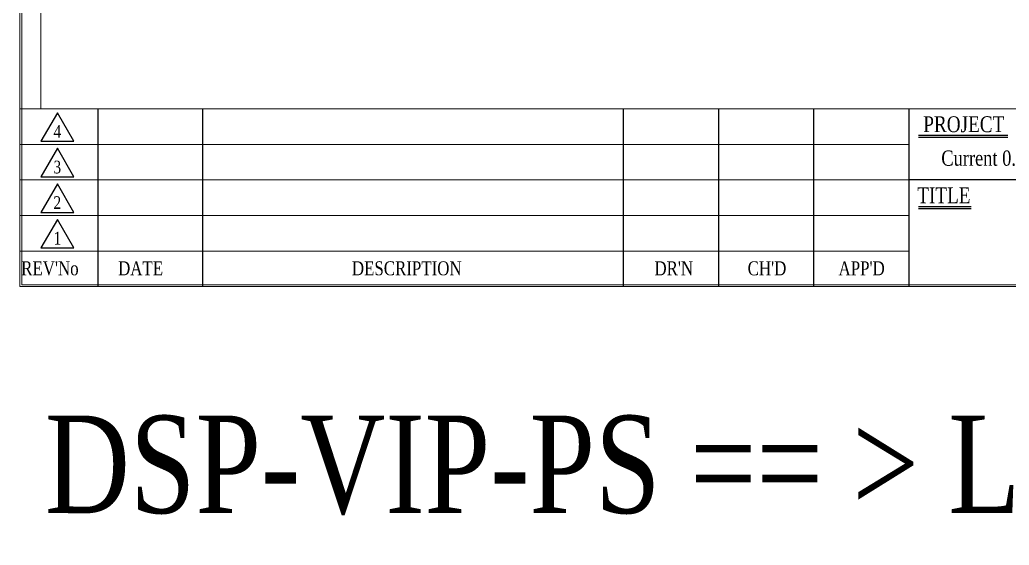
# Model space of a CAD drawing. Header units: millimetres. Extents: x 54 to 1685, y 68 to 1015.
# Drawn here: x 506.2 to 662, y 660.8 to 743.6 of the extents above; entities that cross this region are included whole.
import ezdxf
from ezdxf.enums import TextEntityAlignment as Align

# ---------------------------------------------------------------- set-up
doc = ezdxf.new("R2010")
doc.units = ezdxf.units.MM
for name, color, linetype in [('10', 1, 'Continuous'), ('20', 2, 'Continuous'), ('40', 7, 'Continuous'), ('70', 7, 'Continuous')]:
    doc.layers.add(name, color=color, linetype=linetype)
doc.styles.add('SS', font='batang.ttc', dxfattribs={"width": 0.8})

msp = doc.modelspace()

# ---------------------------------------------------------------- linework, layer by layer
at = {"layer": '10', "color": 0}
for p, q in [((647.723, 725.083), (661.831, 725.083)), ((647.723, 713.883), (656.059, 713.883))]:
    msp.add_line(p, q, dxfattribs=at)
for points in [[(512.147, 728.947), (509.549, 724.447), (514.745, 724.447)], [(512.147, 723.347), (509.549, 718.847), (514.745, 718.847)], [(512.147, 717.747), (509.549, 713.247), (514.745, 713.247)], [(512.147, 712.147), (509.549, 707.647), (514.745, 707.647)]]:
    msp.add_lwpolyline(points, close=True, dxfattribs=at)
at = {"layer": '20', "color": 0, "lineweight": 13}
msp.add_lwpolyline([(509.523, 729.551), (509.523, 968.251), (882.923, 968.251), (882.923, 729.551)], dxfattribs=at)
at = {"layer": '40', "color": 0}
for p, q in [((518.489, 729.551), (518.489, 701.551)), ((534.989, 729.551), (534.989, 701.551)), ((601.223, 729.551), (601.223, 701.551)), ((616.223, 729.551), (616.223, 701.551)), ((631.223, 729.551), (631.223, 701.551)), ((646.223, 729.551), (646.223, 701.551)), ((736.223, 718.351), (646.223, 718.351))]:
    msp.add_line(p, q, dxfattribs=at)
at = {"layer": '40', "color": 0, "lineweight": 13}
for p, q in [((646.223, 723.951), (506.223, 723.951)), ((646.223, 718.351), (506.223, 718.351)), ((646.223, 712.751), (506.223, 712.751)), ((646.223, 707.151), (506.223, 707.151))]:
    msp.add_line(p, q, dxfattribs=at)
at = {"layer": '70', "color": 0, "lineweight": 13}
msp.add_line((506.223, 729.551), (886.223, 729.551), dxfattribs=at)
at = {"layer": '70', "color": 0}
for p, q in [((647.723, 725.383), (661.831, 725.383)), ((647.723, 714.183), (656.059, 714.183))]:
    msp.add_line(p, q, dxfattribs=at)
at = {"layer": '70', "color": 0, "lineweight": 13}
for points in [[(886.223, 701.551), (506.223, 701.551), (506.223, 971.551), (886.223, 971.551)], [(885.923, 701.851), (506.523, 701.851), (506.523, 971.251), (885.923, 971.251)]]:
    msp.add_lwpolyline(points, close=True, dxfattribs=at)

# ---------------------------------------------------------------- texts
at = {"color": 0, "style": 'SS', "width": 0.8}
msp.add_text('Current 0.2-70A, Control voltage 85~260VAC (90~370VDC)', height=2.4, dxfattribs=at).set_placement((651.328, 720.592))
at = {"style": 'SS', "width": 0.8}
msp.add_text('DSP-VIP-PS == > Logic  ON', height=15.36, dxfattribs=at).set_placement((510.167, 665.895))
at = {"layer": '40', "color": 0, "style": 'SS', "width": 0.8}
for s, height, p in [('4', 2, (512.134, 724.986)), ('3', 2, (512.134, 719.386)), ('2', 2, (512.134, 713.786)), ('1', 2, (512.134, 708.186)), ("REV'No", 2.2, (510.967, 703.342)), ('DATE', 2.2, (525.245, 703.342)), ('DESCRIPTION', 2.2, (567.156, 703.342)), ("DR'N", 2.2, (609.203, 703.336)), ("CH'D", 2.2, (623.881, 703.336)), ("APP'D", 2.2, (638.789, 703.336))]:
    msp.add_text(s, height=height, dxfattribs=at).set_placement(p, align=Align.CENTER)
at = {"layer": '70', "color": 0, "style": 'SS', "width": 0.8}
for s, p in [('PROJECT', (654.871, 725.879)), ('TITLE', (651.735, 714.679))]:
    msp.add_text(s, height=2.5, dxfattribs=at).set_placement(p, align=Align.CENTER)

doc.saveas('drawing.dxf')
